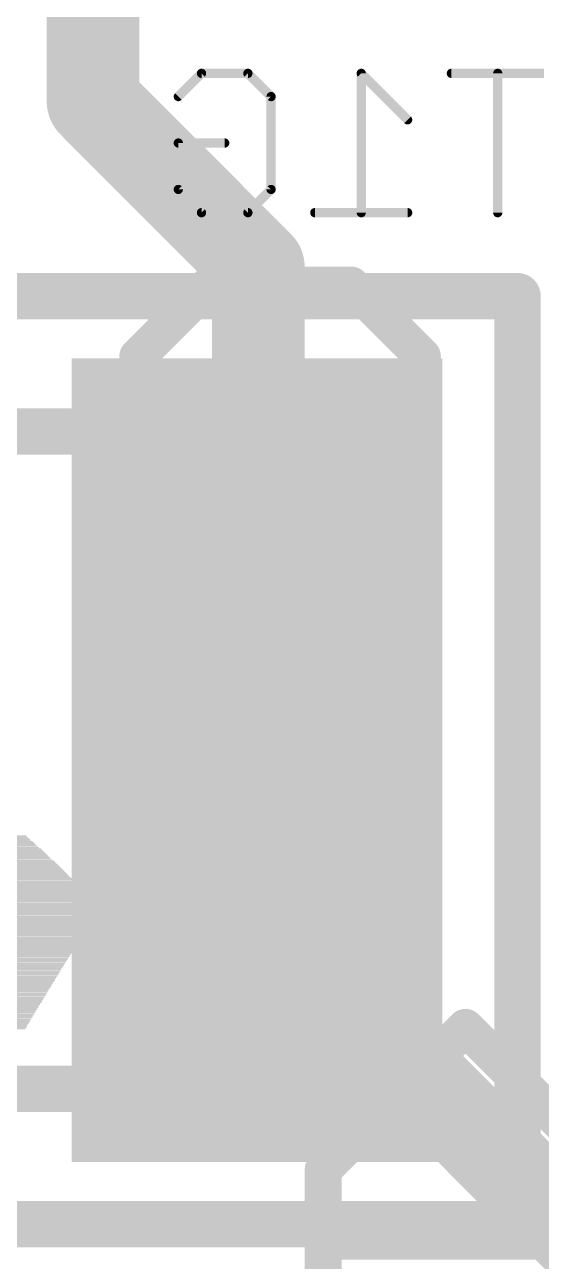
# Model space of a CAD drawing. Extents: x -0.1 to 38.1, y -0.1 to 36.4.
# Drawn here: x 8.885 to 10.3, y 25.472 to 28.857 of the extents above; entities that cross this region are included whole.
import ezdxf

# ---------------------------------------------------------------- set-up
doc = ezdxf.new("R2010")
doc.units = 0
for name, color, linetype in [('16', 132, 'CONTINUOUS'), ('21', 40, 'CONTINUOUS'), ('22', 6, 'CONTINUOUS'), ('26', 253, 'CONTINUOUS'), ('52', 253, 'CONTINUOUS')]:
    doc.layers.add(name, color=color, linetype=linetype)

# ---------------------------------------------------------------- blocks, each defined once
blk = doc.blocks.new('RECT')
blk.add_solid([(-0.5, -0.5), (0.5, -0.5), (-0.5, 0.5), (0.5, 0.5)])

msp = doc.modelspace()

# ---------------------------------------------------------------- linework, layer by layer
at = {"layer": '16', "const_width": 0.254}
for points in [[(9.072, 28.647), (9.072, 29.854)], [(9.525, 28.194), (9.072, 28.647)], [(9.525, 26.848), (9.525, 28.194)], [(9.521, 26.844), (9.525, 26.848)], [(9.652, 26.713), (9.521, 26.844)], [(9.652, 26.289), (9.652, 26.713)], [(11.176, 24.765), (9.652, 26.289)]]:
    msp.add_lwpolyline(points, dxfattribs=at)
at = {"layer": '16', "const_width": 0.127}
for points in [[(9.1169, 28.6919, 1), (9.0271, 28.6021)], [(9.0085, 28.647, 1), (9.1355, 28.647)], [(9.5885, 28.194, 1), (9.4615, 28.194)], [(9.4801, 28.1491, 1), (9.5699, 28.2389)], [(9.5659, 26.8889, 1), (9.4761, 26.7991)], [(9.4761, 26.8889, 1), (9.5659, 26.7991)], [(9.5699, 26.8031, 1), (9.4801, 26.8929)], [(9.4615, 26.848, 1), (9.5885, 26.848)], [(9.7155, 26.713, 1), (9.5885, 26.713)], [(9.6071, 26.6681, 1), (9.6969, 26.7579)], [(9.6969, 26.3339, 1), (9.6071, 26.2441)], [(9.5885, 26.289, 1), (9.7155, 26.289)]]:
    msp.add_lwpolyline(points, format="xyb", dxfattribs=at)
at = {"layer": '21', "const_width": 0.1016}
for points in [[(9.3897, 28.1442), (9.1948, 27.9493)], [(9.7795, 28.1442), (9.3897, 28.1442)], [(9.9744, 27.9493), (9.7795, 28.1442)], [(9.1948, 27.9493), (9.1948, 27.7544)], [(9.1948, 27.7544), (9.3897, 27.5595)], [(9.3897, 27.5595), (9.7795, 27.5595)], [(9.7795, 27.5595), (9.9744, 27.3646)], [(9.9744, 27.3646), (9.9744, 27.1697)], [(9.3897, 26.9748), (9.1948, 27.1697)], [(9.9744, 27.1697), (9.7795, 26.9748)], [(9.7795, 26.9748), (9.3897, 26.9748)], [(9.7028, 25.7224), (10.0926, 26.1122)], [(10.0926, 26.1122), (10.4824, 25.7224)], [(9.7028, 24.9428), (9.7028, 25.7224)], [(9.7028, 25.5275), (10.4824, 25.5275)]]:
    msp.add_lwpolyline(points, dxfattribs=at)
at = {"layer": '21', "const_width": 0.0508}
for points in [[(9.3897, 28.1696, 1), (9.3897, 28.1188)], [(9.4077, 28.1262, 1), (9.3717, 28.1622)], [(9.7975, 28.1622, 1), (9.7615, 28.1262)], [(9.7795, 28.1188, 1), (9.7795, 28.1696)], [(9.2202, 27.9493, 1), (9.1694, 27.9493)], [(9.1768, 27.9673, 1), (9.2128, 27.9313)], [(9.9564, 27.9313, 1), (9.9924, 27.9673)], [(9.2128, 27.7724, 1), (9.1768, 27.7364)], [(9.1694, 27.7544, 1), (9.2202, 27.7544)], [(9.3897, 27.5849, 1), (9.3897, 27.5341)], [(9.3717, 27.5415, 1), (9.4077, 27.5775)], [(9.7975, 27.5775, 1), (9.7615, 27.5415)], [(9.7795, 27.5341, 1), (9.7795, 27.5849)], [(9.9998, 27.3646, 1), (9.949, 27.3646)], [(9.9564, 27.3466, 1), (9.9924, 27.3826)], [(9.2128, 27.1877, 1), (9.1768, 27.1517)], [(9.9924, 27.1517, 1), (9.9564, 27.1877)], [(9.949, 27.1697, 1), (9.9998, 27.1697)], [(9.3897, 27.0002, 1), (9.3897, 26.9494)], [(9.3717, 26.9568, 1), (9.4077, 26.9928)], [(9.7615, 26.9928, 1), (9.7975, 26.9568)], [(9.7795, 26.9494, 1), (9.7795, 27.0002)], [(10.1106, 26.1302, 1), (10.0746, 26.0942)], [(10.1106, 26.0942, 1), (10.0746, 26.1302)], [(9.6848, 25.7404, 1), (9.7208, 25.7044)], [(9.7282, 25.7224, 1), (9.6774, 25.7224)], [(9.7028, 25.5529, 1), (9.7028, 25.5021)]]:
    msp.add_lwpolyline(points, format="xyb", dxfattribs=at)
at = {"layer": '22', "const_width": 0.127}
for points in [[(10.2355, 28.114), (6.5525, 28.114)], [(10.2355, 25.574), (10.2355, 28.114)], [(6.5525, 25.574), (10.2355, 25.574)]]:
    msp.add_lwpolyline(points, dxfattribs=at)
at = {"layer": '22', "const_width": 0.0635}
for points in [[(10.2673, 28.114, 1), (10.2037, 28.114)], [(10.2355, 28.0823, 1), (10.2355, 28.1457)], [(10.2355, 25.5423, 1), (10.2355, 25.6058)], [(10.2037, 25.574, 1), (10.2673, 25.574)]]:
    msp.add_lwpolyline(points, format="xyb", dxfattribs=at)
at = {"layer": '26', "const_width": 0.0254}
for points in [[(9.3056, 28.6605), (9.3692, 28.724)], [(9.3692, 28.724), (9.4963, 28.724)], [(9.4963, 28.724), (9.5599, 28.6605)], [(9.9341, 28.5969), (9.807, 28.724)], [(9.807, 28.724), (9.807, 28.3427)], [(10.3083, 28.724), (10.0541, 28.724)], [(10.1812, 28.3427), (10.1812, 28.724)], [(9.5599, 28.6605), (9.5599, 28.4063)], [(9.3056, 28.4063), (9.3056, 28.5334)], [(9.3056, 28.5334), (9.4328, 28.5334)], [(9.3692, 28.3427), (9.3056, 28.4063)], [(9.5599, 28.4063), (9.4963, 28.3427)], [(9.4963, 28.3427), (9.3692, 28.3427)], [(9.9341, 28.3427), (9.6798, 28.3427)]]:
    msp.add_lwpolyline(points, dxfattribs=at)
at = {"layer": '26', "const_width": 0.0127}
for points in [[(9.3692, 28.7304, 1), (9.3692, 28.7177)], [(9.3737, 28.7195, 1), (9.3647, 28.7285)], [(9.5008, 28.7285, 1), (9.4918, 28.7195)], [(9.4963, 28.7177, 1), (9.4963, 28.7304)], [(9.8133, 28.724, 1), (9.8006, 28.724)], [(9.8114, 28.7285, 1), (9.8025, 28.7195)], [(10.0541, 28.7304, 1), (10.0541, 28.7177)], [(10.1875, 28.724, 1), (10.1748, 28.724)], [(9.3012, 28.665, 1), (9.3101, 28.656)], [(9.5662, 28.6605, 1), (9.5535, 28.6605)], [(9.5554, 28.656, 1), (9.5643, 28.665)], [(9.9296, 28.5924, 1), (9.9386, 28.6014)], [(9.3056, 28.5397, 1), (9.3056, 28.527)], [(9.312, 28.5334, 1), (9.2993, 28.5334)], [(9.4328, 28.527, 1), (9.4328, 28.5397)], [(9.3101, 28.4107, 1), (9.3012, 28.4018)], [(9.2993, 28.4063, 1), (9.312, 28.4063)], [(9.5535, 28.4063, 1), (9.5662, 28.4063)], [(9.5643, 28.4018, 1), (9.5554, 28.4107)], [(9.3692, 28.3491, 1), (9.3692, 28.3363)], [(9.3647, 28.3382, 1), (9.3737, 28.3472)], [(9.4918, 28.3472, 1), (9.5008, 28.3382)], [(9.4963, 28.3363, 1), (9.4963, 28.3491)], [(9.6798, 28.3491, 1), (9.6798, 28.3363)], [(9.8006, 28.3427, 1), (9.8133, 28.3427)], [(9.9341, 28.3363, 1), (9.9341, 28.3491)], [(10.1748, 28.3427, 1), (10.1875, 28.3427)]]:
    msp.add_lwpolyline(points, format="xyb", dxfattribs=at)
at = {"layer": '52', "const_width": 0.127}
for points in [[(7.644, 27.744), (9.144, 27.744)], [(9.144, 27.744), (9.644, 27.744)], [(9.144, 27.744), (9.144, 25.944)], [(9.644, 27.744), (9.644, 25.944)], [(7.644, 25.944), (9.144, 25.944)], [(9.144, 25.944), (9.644, 25.944)]]:
    msp.add_lwpolyline(points, dxfattribs=at)
at = {"layer": '52', "const_width": 0.0635}
for points in [[(9.1758, 27.744, 1), (9.1122, 27.744)], [(9.144, 27.7757, 1), (9.144, 27.7123)], [(9.144, 27.7123, 1), (9.144, 27.7757)], [(9.6758, 27.744, 1), (9.6122, 27.744)], [(9.644, 27.7123, 1), (9.644, 27.7757)], [(9.144, 25.9758, 1), (9.144, 25.9123)], [(9.144, 25.9123, 1), (9.144, 25.9758)], [(9.644, 25.9123, 1), (9.644, 25.9758)], [(9.1122, 25.944, 1), (9.1758, 25.944)], [(9.6122, 25.944, 1), (9.6758, 25.944)]]:
    msp.add_lwpolyline(points, format="xyb", dxfattribs=at)

# ---------------------------------------------------------------- block references
at = {"layer": '16', "xscale": 1.016, "yscale": 2.2}
msp.add_blockref('RECT', (9.521, 26.844), dxfattribs=at)
at = {"layer": '21'}
for p, xscale, yscale in [((8.3248, 26.6064), 1.1938, 0.0024), ((8.3235, 26.6115), 1.1862, 0.0026), ((8.3248, 26.6089), 1.1888, 0.0024), ((8.3222, 26.6166), 1.1784, 0.0026), ((8.3235, 26.614), 1.181, 0.0024), ((8.3222, 26.6191), 1.1734, 0.0024), ((8.3197, 26.6242), 1.1632, 0.0026), ((8.3223, 26.6216), 1.1684, 0.0024), ((8.3184, 26.6293), 1.1556, 0.0026), ((8.3197, 26.6267), 1.1582, 0.0024), ((8.3184, 26.6318), 1.1506, 0.0024), ((8.3172, 26.6369), 1.143, 0.0026), ((8.3184, 26.6343), 1.1454, 0.0024), ((8.3299, 26.5708), 1.2598, 0.0024), ((8.3299, 26.5734), 1.2548, 0.0026), ((8.3298, 26.5759), 1.2496, 0.0024), ((8.3286, 26.581), 1.242, 0.0024), ((8.3299, 26.5785), 1.2446, 0.0026), ((8.3286, 26.5835), 1.237, 0.0024), ((8.3286, 26.5861), 1.2318, 0.0026), ((8.3286, 26.5886), 1.2268, 0.0024), ((8.3273, 26.5937), 1.2192, 0.0024), ((8.3286, 26.5912), 1.2218, 0.0026), ((8.3273, 26.5962), 1.214, 0.0024), ((8.326, 26.6013), 1.2064, 0.0024), ((8.3273, 26.5988), 1.209, 0.0026), ((8.3248, 26.6039), 1.1988, 0.0026), ((8.2054, 26.5404), 1.5748, 0.0026), ((8.208, 26.5378), 1.5748, 0.0024), ((8.321, 26.5429), 1.3386, 0.0024), ((8.326, 26.5454), 1.3232, 0.0024), ((8.3273, 26.548), 1.3156, 0.0026), ((8.3286, 26.5505), 1.308, 0.0024), ((8.3298, 26.5531), 1.3004, 0.0026), ((8.3299, 26.5556), 1.2954, 0.0024), ((8.3298, 26.5581), 1.2902, 0.0024), ((8.3311, 26.5607), 1.2826, 0.0026), ((8.3311, 26.5632), 1.2776, 0.0024), ((8.3311, 26.5658), 1.2724, 0.0026), ((8.3311, 26.5683), 1.2674, 0.0024), ((8.2092, 26.5353), 1.5772, 0.0026), ((8.2105, 26.5327), 1.5798, 0.0024), ((8.2245, 26.5048), 1.6078, 0.0024), ((8.213, 26.5302), 1.5798, 0.0024), ((8.2143, 26.5277), 1.5824, 0.0026), ((8.2156, 26.5251), 1.585, 0.0024), ((8.2168, 26.5226), 1.5874, 0.0026), ((8.2181, 26.52), 1.59, 0.0024), ((8.2194, 26.5175), 1.5926, 0.0024), ((8.2206, 26.515), 1.595, 0.0026), ((8.2219, 26.5124), 1.5976, 0.0024), ((8.2232, 26.5099), 1.6002, 0.0026), ((8.2244, 26.5073), 1.6026, 0.0024), ((7.7914, 26.4718), 2.535, 0.0026), ((7.7965, 26.4692), 2.5298, 0.0024), ((8.2194, 26.4743), 1.6738, 0.0024), ((8.2232, 26.4769), 1.6612, 0.0026), ((8.2244, 26.4794), 1.6534, 0.0024), ((8.2257, 26.4819), 1.6458, 0.0024), ((8.227, 26.4845), 1.6382, 0.0026), ((8.2283, 26.487), 1.6358, 0.0024), ((8.2282, 26.4896), 1.6306, 0.0026), ((8.2283, 26.4921), 1.6256, 0.0024), ((8.227, 26.4972), 1.618, 0.0026), ((8.2282, 26.4946), 1.6204, 0.0024), ((8.2257, 26.5023), 1.6102, 0.0026), ((8.227, 26.4997), 1.6128, 0.0024), ((7.8002, 26.4667), 2.5272, 0.0024), ((7.8041, 26.4642), 2.5248, 0.0026), ((7.8091, 26.4616), 2.5196, 0.0024), ((7.813, 26.4591), 2.5172, 0.0026), ((7.818, 26.4565), 2.512, 0.0024), ((7.8218, 26.454), 2.5094, 0.0024), ((7.8269, 26.4515), 2.5044, 0.0026), ((7.8307, 26.4489), 2.5018, 0.0024), ((7.8346, 26.4464), 2.4994, 0.0026), ((7.8371, 26.4438), 2.4942, 0.0024), ((7.8409, 26.4413), 2.4916, 0.0024), ((8.5559, 26.4388), 1.0668, 0.0026), ((8.5737, 26.4362), 1.0312, 0.0024), ((8.5851, 26.4337), 1.0082, 0.0026), ((8.5927, 26.4311), 0.993, 0.0024), ((8.5991, 26.4286), 0.9754, 0.0024), ((8.6029, 26.4261), 0.9626, 0.0026), ((8.6067, 26.4235), 0.9498, 0.0024), ((8.6118, 26.421), 0.9398, 0.0026), ((8.6143, 26.4184), 0.9296, 0.0024), ((8.6181, 26.4159), 0.9168, 0.0024), ((8.6194, 26.4134), 0.9092, 0.0026), ((8.6232, 26.4108), 0.9016, 0.0024), ((8.6258, 26.4083), 0.8916, 0.0026), ((8.627, 26.4057), 0.8838, 0.0024), ((8.6296, 26.4032), 0.8788, 0.0024), ((8.6309, 26.4007), 0.8712, 0.0026), ((8.6321, 26.3981), 0.8636, 0.0024), ((8.6346, 26.3956), 0.8584, 0.0026), ((8.6359, 26.393), 0.8508, 0.0024), ((8.6359, 26.3905), 0.8458, 0.0024), ((8.6385, 26.388), 0.8408, 0.0026), ((8.6385, 26.3854), 0.8356, 0.0024), ((8.6385, 26.3829), 0.8306, 0.0026), ((8.6397, 26.3803), 0.828, 0.0024), ((8.6397, 26.3778), 0.8228, 0.0024), ((8.6397, 26.3753), 0.8178, 0.0026), ((8.641, 26.3727), 0.8152, 0.0024), ((8.641, 26.3702), 0.8102, 0.0026), ((8.641, 26.3676), 0.8102, 0.0024), ((8.641, 26.3651), 0.8052, 0.0024), ((8.6397, 26.3626), 0.8026, 0.0026), ((8.641, 26.36), 0.8, 0.0024), ((8.6397, 26.3575), 0.7974, 0.0026), ((8.6334, 26.3372), 0.7848, 0.0026), ((8.6321, 26.3346), 0.7822, 0.0024), ((8.6397, 26.3549), 0.7924, 0.0024), ((8.6397, 26.3524), 0.7924, 0.0024), ((8.6385, 26.3499), 0.79, 0.0026), ((8.6385, 26.3473), 0.79, 0.0024), ((8.6372, 26.3448), 0.7874, 0.0026), ((8.6359, 26.3422), 0.7848, 0.0024), ((8.6359, 26.3397), 0.7848, 0.0024), ((8.608, 26.3016), 0.79, 0.0024), ((8.6105, 26.3041), 0.7898, 0.0024), ((8.6131, 26.3067), 0.79, 0.0026), ((8.6156, 26.3092), 0.7848, 0.0024), ((8.6181, 26.3118), 0.7848, 0.0026), ((8.6194, 26.3143), 0.7822, 0.0024), ((8.6219, 26.3168), 0.7822, 0.0024), ((8.6245, 26.3219), 0.7822, 0.0024), ((8.6245, 26.3194), 0.7822, 0.0026), ((8.627, 26.3245), 0.7822, 0.0026), ((8.6296, 26.3295), 0.7824, 0.0024), ((8.6283, 26.327), 0.7798, 0.0024), ((8.6321, 26.3321), 0.7822, 0.0026), ((8.5496, 26.266), 0.8662, 0.0024), ((8.5559, 26.2686), 0.8534, 0.0026), ((8.561, 26.2711), 0.8484, 0.0024), ((8.5661, 26.2737), 0.8382, 0.0026), ((8.5711, 26.2762), 0.833, 0.0024), ((8.5762, 26.2787), 0.828, 0.0024), ((8.5801, 26.2813), 0.8204, 0.0026), ((8.5851, 26.2838), 0.8152, 0.0024), ((8.589, 26.2864), 0.8128, 0.0026), ((8.5915, 26.2889), 0.8078, 0.0024), ((8.5966, 26.2914), 0.8026, 0.0024), ((8.5978, 26.294), 0.8, 0.0026), ((8.6016, 26.2965), 0.7974, 0.0024), ((8.6055, 26.2991), 0.795, 0.0026), ((8.1863, 26.2533), 1.5772, 0.0024), ((8.1863, 26.2508), 1.5722, 0.0024), ((8.1864, 26.2483), 1.5672, 0.0026), ((8.1876, 26.2457), 1.5646, 0.0024), ((8.1876, 26.2432), 1.5594, 0.0026), ((8.1889, 26.2406), 1.557, 0.0024), ((8.1876, 26.2381), 1.5544, 0.0024), ((8.1876, 26.2356), 1.5494, 0.0026), ((8.1876, 26.233), 1.5494, 0.0024), ((8.5102, 26.2559), 0.9296, 0.0026), ((8.5242, 26.2584), 0.9068, 0.0024), ((8.5331, 26.261), 0.889, 0.0026), ((8.5419, 26.2635), 0.8762, 0.0024), ((8.1876, 26.2305), 1.5442, 0.0026), ((8.1864, 26.2279), 1.5418, 0.0024), ((8.1864, 26.2254), 1.5418, 0.0024), ((8.1851, 26.2229), 1.5392, 0.0026), ((8.1787, 26.2025), 1.5264, 0.0024), ((8.1787, 26.2), 1.5264, 0.0024), ((8.1863, 26.2203), 1.5366, 0.0024), ((8.1851, 26.2178), 1.5342, 0.0026), ((8.1838, 26.2152), 1.5316, 0.0024), ((8.1838, 26.2127), 1.5316, 0.0024), ((8.1825, 26.2102), 1.529, 0.0026), ((8.1825, 26.2076), 1.529, 0.0024), ((8.1813, 26.2051), 1.5266, 0.0026), ((8.1622, 26.1644), 1.5138, 0.0024), ((8.166, 26.1721), 1.5162, 0.0026), ((8.1648, 26.1695), 1.5138, 0.0024), ((8.1648, 26.167), 1.5138, 0.0026), ((8.1698, 26.1797), 1.5188, 0.0026), ((8.1686, 26.1771), 1.5164, 0.0024), ((8.1686, 26.1746), 1.5164, 0.0024), ((8.1736, 26.1898), 1.5214, 0.0024), ((8.1736, 26.1873), 1.5214, 0.0024), ((8.1724, 26.1848), 1.519, 0.0026), ((8.1724, 26.1822), 1.519, 0.0024), ((8.1775, 26.1975), 1.524, 0.0026), ((8.1775, 26.1949), 1.524, 0.0024), ((8.1762, 26.1924), 1.5214, 0.0026), ((8.2892, 26.1619), 1.2598, 0.0024), ((8.2917, 26.1594), 1.2496, 0.0026), ((8.293, 26.1568), 1.242, 0.0024), ((8.2956, 26.1543), 1.237, 0.0026), ((8.2955, 26.1517), 1.2318, 0.0024), ((8.2981, 26.1492), 1.2268, 0.0024), ((8.2981, 26.1467), 1.2216, 0.0026), ((8.2981, 26.1441), 1.2166, 0.0024), ((8.2994, 26.1416), 1.2142, 0.0026), ((8.2994, 26.139), 1.209, 0.0024), ((8.3006, 26.1365), 1.2064, 0.0024), ((8.3007, 26.134), 1.2014, 0.0026), ((8.3006, 26.1314), 1.1962, 0.0024), ((8.3019, 26.1289), 1.1938, 0.0026), ((8.3019, 26.1263), 1.1886, 0.0024), ((8.3032, 26.1238), 1.1862, 0.0024), ((8.3032, 26.1213), 1.181, 0.0026), ((8.3032, 26.1187), 1.176, 0.0024), ((8.3032, 26.1162), 1.176, 0.0026), ((8.3032, 26.1136), 1.171, 0.0024), ((8.3045, 26.1111), 1.1684, 0.0024), ((8.3032, 26.1086), 1.1658, 0.0026)]:
    msp.add_blockref('RECT', p, dxfattribs=dict(at, xscale=xscale, yscale=yscale))

doc.saveas('drawing.dxf')
